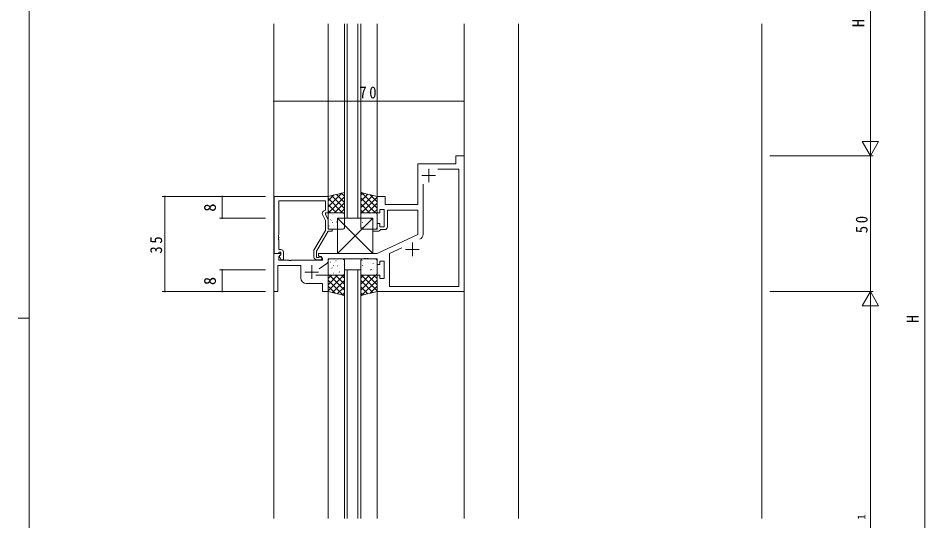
# Model space of a CAD drawing. Units: millimetres, scale not verified. Extents: x -594 to 539, y -420 to 386.
# Drawn here: x -594 to -260.5, y -67.5 to 117.4 of the extents above; entities that cross this region are included whole.
import ezdxf
from ezdxf.enums import TextEntityAlignment as Align

# ---------------------------------------------------------------- set-up
doc = ezdxf.new("R2010")
doc.units = ezdxf.units.MM
doc.header["$LTSCALE"] = 2
for name, color, linetype, lineweight in [('0-1_YKK_ZWAK', 7, 'Continuous', 9), ('0-3_YKK_11', 7, 'Continuous', 9), ('0-4_YKK_12', 2, 'Continuous', 9), ('0-5_YSS_K', 3, 'Continuous', 9), ('0-6_YKK_13', 4, 'Continuous', 9), ('0-7_YKK_D', 6, 'Continuous', 9)]:
    doc.layers.add(name, color=color, linetype=linetype, lineweight=lineweight)
doc.styles.add('ＭＳ ゴシック', font='')
doc.styles.get('ＭＳ ゴシック').set_extended_font_data('MS Gothic')

msp = doc.modelspace()

# ---------------------------------------------------------------- linework, layer by layer
at = {"layer": '0-1_YKK_ZWAK'}
for p, q in [((-590, -368), (-590, 382)), ((-594, 7), (-590, 7))]:
    msp.add_line(p, q, dxfattribs=at)
at = {"layer": '0-3_YKK_11'}
for p, q in [((-433, 66.818), (-430, 66.818)), ((-433, 63.818), (-433, 66.818)), ((-430, 66.818), (-430, 16.818)), ((-447, 63.818), (-433, 63.818)), ((-447, 48.818), (-447, 63.818)), ((-443, 62.018), (-443, 57.018)), ((-439.587, 61.888), (-431.93, 61.888)), ((-439.587, 61.888), (-431.93, 61.888)), ((-431.93, 61.888), (-431.93, 18.748)), ((-445.5, 59.518), (-440.5, 59.518)), ((-445.07, 37.857), (-445.07, 56.278)), ((-499.8, 51.818), (-480, 51.818)), ((-499.8, 30.818), (-499.8, 51.818)), ((-498.17, 50.188), (-498.17, 37.776)), ((-481, 50.188), (-498.17, 50.188)), ((-481, 46.818), (-481, 50.188)), ((-480, 51.818), (-480, 45.818)), ((-462, 51.818), (-459, 51.818)), ((-462, 45.818), (-462, 51.818)), ((-459, 51.818), (-459, 48.818)), ((-481.627, 46.456), (-481, 46.818)), ((-461, 47.018), (-461, 45.818)), ((-459.4, 47.018), (-461, 47.018)), ((-459.4, 40.618), (-459.4, 47.018)), ((-459, 48.818), (-447, 48.818)), ((-458.2, 46.818), (-458.2, 40.618)), ((-447, 46.818), (-458.2, 46.818)), ((-447, 37.812), (-447, 46.818)), ((-481, 42.952), (-482.033, 45.167)), ((-481, 45.818), (-481, 45.318)), ((-480, 45.818), (-481, 45.818)), ((-481, 45.318), (-480, 43.173)), ((-461, 45.818), (-462, 45.818)), ((-481, 39.286), (-481, 42.952)), ((-480, 43.173), (-480, 39.818)), ((-462, 41.818), (-461, 41.818)), ((-462, 39.818), (-462, 41.818)), ((-461, 41.818), (-461, 40.618)), ((-461, 40.618), (-459.4, 40.618)), ((-498.17, 37.776), (-498.29, 37.593)), ((-498.29, 37.593), (-498.29, 37.043)), ((-498.29, 37.043), (-498.17, 36.86)), ((-498.17, 36.776), (-498.29, 36.593)), ((-498.17, 36.86), (-498.17, 36.776)), ((-485.2, 32.011), (-481, 39.286)), ((-480, 39.018), (-484.2, 31.743)), ((-480, 39.818), (-478.5, 39.818)), ((-478.5, 39.018), (-480, 39.018)), ((-478.5, 39.818), (-478.5, 39.018)), ((-463.5, 39.818), (-462, 39.818)), ((-463.5, 39.018), (-463.5, 39.818)), ((-461.3, 39.018), (-463.5, 39.018)), ((-462, 30.818), (-447, 37.812)), ((-461, 39.318), (-461.3, 39.018)), ((-460.7, 39.618), (-461, 39.318)), ((-459.2, 39.618), (-460.7, 39.618)), ((-498.29, 36.593), (-498.29, 36.043)), ((-498.29, 36.043), (-498.17, 35.86)), ((-498.17, 35.86), (-498.17, 32.318)), ((-449, 34.818), (-449, 29.818)), ((-500, 30.818), (-497.524, 30.818)), ((-500, 16.818), (-500, 30.818)), ((-498.47, 30.818), (-499.8, 30.818)), ((-498.17, 31.118), (-498.47, 30.818)), ((-498.17, 32.318), (-497.4, 32.318)), ((-497.97, 31.318), (-498.17, 31.118)), ((-497.364, 30.43), (-498.07, 29.724)), ((-497.974, 29.818), (-497.4, 30.392)), ((-497.4, 31.318), (-497.97, 31.318)), ((-497.524, 30.818), (-497.364, 30.43)), ((-497.4, 30.392), (-497.4, 31.318)), ((-496.4, 31.318), (-496.4, 28.518)), ((-485.2, 29.518), (-485.2, 32.011)), ((-484.2, 31.743), (-484.2, 29.318)), ((-483.5, 30.818), (-462, 30.818)), ((-483.5, 30.018), (-483.5, 30.818)), ((-482, 29.152), (-483.5, 30.018)), ((-457.47, 30.801), (-452.908, 32.928)), ((-457.47, 18.748), (-457.47, 30.801)), ((-451.5, 32.318), (-446.5, 32.318)), ((-498.07, 29.724), (-498.07, 28.318)), ((-498.07, 28.318), (-494.458, 28.318)), ((-497.223, 28.518), (-497.974, 29.818)), ((-496.4, 28.518), (-497.223, 28.518)), ((-494.458, 28.318), (-494.275, 28.198)), ((-494.275, 28.198), (-493.725, 28.198)), ((-493.725, 28.198), (-493.542, 28.318)), ((-493.542, 28.318), (-482, 28.318)), ((-484.2, 29.318), (-483.548, 29.318)), ((-482.8, 28.518), (-484.2, 28.518)), ((-483.548, 29.318), (-483.299, 29.451)), ((-480.426, 27.18), (-483.223, 25.222)), ((-482, 28.318), (-482, 29.152)), ((-480, 28.818), (-480, 27.999)), ((-466.958, 28.818), (-480, 28.818)), ((-466.775, 28.938), (-466.958, 28.818)), ((-466.225, 28.938), (-466.775, 28.938)), ((-466.042, 28.818), (-466.225, 28.938)), ((-465.958, 28.818), (-466.042, 28.818)), ((-465.775, 28.938), (-465.958, 28.818)), ((-465.225, 28.938), (-465.775, 28.938)), ((-465.042, 28.818), (-465.225, 28.938)), ((-462, 28.818), (-465.042, 28.818)), ((-462, 26.818), (-462, 28.818)), ((-461, 26.818), (-462, 26.818)), ((-461, 28.018), (-461, 26.818)), ((-459.4, 28.018), (-461, 28.018)), ((-459.4, 21.618), (-459.4, 28.018)), ((-498.5, 26.388), (-498.5, 16.818)), ((-490, 26.388), (-498.5, 26.388)), ((-490, 21.818), (-490, 26.388)), ((-488.5, 24.018), (-483.5, 24.018)), ((-486, 26.518), (-486, 21.518)), ((-484.53, 22.818), (-480, 22.818)), ((-480, 22.818), (-480, 16.818)), ((-462, 22.818), (-461, 22.818)), ((-462, 16.818), (-462, 22.818)), ((-461, 22.818), (-461, 21.618)), ((-461, 21.618), (-459.4, 21.618)), ((-498.5, 16.818), (-500, 16.818)), ((-482, 19.818), (-488, 19.818)), ((-482, 16.818), (-482, 19.818)), ((-480, 16.818), (-482, 16.818)), ((-430, 16.818), (-462, 16.818)), ((-431.93, 18.748), (-457.47, 18.748))]:
    msp.add_line(p, q, dxfattribs=at)
for centre, radius, start, end in [((-481.127, 45.59), 1, 120.00002, 205.00002), ((-459.2, 40.618), 1, 270, 359.99998), ((-447.07, 37.857), 2, 295.00002, 0.00002), ((-497.4, 31.318), 1, 0, 89.99998), ((-484.2, 29.518), 1, 180, 269.99998), ((-482.8, 29.118), 0.6, 270.00002, 146.25102), ((-481, 27.999), 1, 304.99997, 359.99997), ((-488, 21.818), 2, 180, 269.99998)]:
    msp.add_arc(centre, radius, start, end, dxfattribs=at)
at = {"layer": '0-4_YKK_12'}
for p, q in [((-500, -66.682), (-500, 115.318)), ((-480, 51.818), (-480, 115.318)), ((-474, 43.819), (-474, 115.318)), ((-473, 43.819), (-473, 115.318)), ((-469, 43.819), (-469, 115.318)), ((-468, 43.819), (-468, 115.318)), ((-462, 51.818), (-462, 115.318)), ((-430, -66.682), (-430, 115.318)), ((-410, -66.682), (-410, 115.318)), ((-433, 66.819), (-433, 63.819)), ((-430, 66.819), (-433, 66.819)), ((-447, 63.819), (-447, 48.819)), ((-433, 63.819), (-447, 63.819)), ((-447, 48.819), (-447.3, 48.819)), ((-474, 43.819), (-468, 43.819)), ((-474, 24.819), (-474, -66.682)), ((-468, 24.819), (-474, 24.819)), ((-473, 24.819), (-473, -66.682)), ((-469, 24.819), (-469, -66.682)), ((-468.005, -66.682), (-468, 24.819)), ((-480, 16.818), (-480, -66.682)), ((-462, 16.818), (-462, -66.682))]:
    msp.add_line(p, q, dxfattribs=at)
at = {"layer": '0-5_YSS_K'}
msp.add_line((-320.5, -66.682), (-320.5, 115.318), dxfattribs=at)
at = {"layer": '0-6_YKK_13'}
for p, q in [((-474, 53.319), (-480, 51.819)), ((-474.863, 53.103), (-480, 47.965)), ((-477.856, 52.355), (-480, 50.211)), ((-480, 51.819), (-480, 45.819)), ((-480, 51.153), (-474.666, 45.819)), ((-474, 51.72), (-479.902, 45.819)), ((-478.736, 52.134), (-474, 47.398)), ((-476.94, 52.583), (-474, 49.643)), ((-475.144, 53.032), (-474, 51.888)), ((-474, 45.819), (-474, 53.319)), ((-468, 45.819), (-468, 53.319)), ((-468, 53.319), (-462, 51.819)), ((-467.176, 53.112), (-468, 52.288)), ((-465.38, 52.663), (-468, 50.043)), ((-463.584, 52.214), (-468, 47.798)), ((-468, 51.32), (-462.498, 45.819)), ((-462, 51.553), (-467.734, 45.819)), ((-467.671, 53.236), (-462, 47.565)), ((-464.677, 52.488), (-462, 49.811)), ((-462, 51.819), (-462, 45.819)), ((-480, 48.908), (-476.911, 45.819)), ((-474, 49.475), (-477.657, 45.819)), ((-474, 47.23), (-475.412, 45.819)), ((-468, 49.075), (-464.743, 45.819)), ((-468, 46.83), (-466.988, 45.819)), ((-462, 49.308), (-465.489, 45.819)), ((-462, 47.063), (-463.244, 45.819)), ((-480, 46.663), (-479.156, 45.819)), ((-480, 45.819), (-474, 45.819)), ((-480, 40.319), (-480, 45.319)), ((-479.5, 45.819), (-474.5, 45.819)), ((-478.367, 45.028), (-478.323, 45.052)), ((-477.84, 45.351), (-477.833, 45.358)), ((-463.5, 43.819), (-476.5, 30.819)), ((-463.5, 43.819), (-476.5, 43.819)), ((-476.291, 44.596), (-476.247, 44.62)), ((-474.266, 43.862), (-474.222, 43.886)), ((-474, 45.319), (-474, 40.319)), ((-462, 45.819), (-468, 45.819)), ((-468, 40.319), (-468, 45.319)), ((-467.5, 45.819), (-462.5, 45.819)), ((-467.192, 43.741), (-467.185, 43.734)), ((-466.765, 45.198), (-466.722, 45.174)), ((-465.373, 45.724), (-465.366, 45.716)), ((-464.689, 45.63), (-464.645, 45.606)), ((-464.474, 43.851), (-464.428, 43.763)), ((-464.098, 43.74), (-464.054, 43.716)), ((-463.5, 30.819), (-463.5, 43.819)), ((-463.431, 43.556), (-463.425, 43.549)), ((-462.021, 44.173), (-462, 44.161)), ((-462, 45.319), (-462, 40.319)), ((-479.815, 43.146), (-479.808, 43.153)), ((-479.602, 40.947), (-479.558, 40.971)), ((-478.958, 43.139), (-478.915, 43.163)), ((-478.402, 42.152), (-478.355, 42.241)), ((-477.996, 41.163), (-477.989, 41.171)), ((-477.525, 40.515), (-477.481, 40.539)), ((-476.934, 42.404), (-476.89, 42.428)), ((-476.054, 43.331), (-476.047, 43.338)), ((-474.857, 41.972), (-474.813, 41.996)), ((-474.001, 41.609), (-474, 41.61)), ((-467.556, 40.382), (-467.512, 40.358)), ((-467.364, 42.327), (-467.317, 42.239)), ((-466.122, 43.006), (-466.078, 42.982)), ((-465.531, 41.116), (-465.487, 41.092)), ((-465.217, 41.536), (-465.211, 41.529)), ((-463.455, 41.549), (-463.411, 41.525)), ((-474.5, 39.819), (-479.5, 39.819)), ((-462.5, 39.819), (-467.5, 39.819)), ((-476.5, 30.819), (-463.5, 30.819)), ((-480, 28.319), (-480, 23.319)), ((-474.5, 28.819), (-479.5, 28.819)), ((-479.202, 27.69), (-479.158, 27.666)), ((-477.596, 27.474), (-477.589, 27.466)), ((-477.125, 28.122), (-477.081, 28.099)), ((-474, 23.319), (-474, 28.319)), ((-468, 28.319), (-468, 23.319)), ((-467.556, 28.255), (-467.512, 28.279)), ((-462.5, 28.819), (-467.5, 28.819)), ((-465.531, 27.521), (-465.487, 27.545)), ((-465.217, 27.101), (-465.211, 27.108)), ((-463.455, 27.088), (-463.411, 27.112)), ((-462, 23.319), (-462, 28.319)), ((-479.415, 25.491), (-479.408, 25.484)), ((-478.559, 25.498), (-478.515, 25.475)), ((-478.002, 26.485), (-477.955, 26.396)), ((-477.967, 23.609), (-477.923, 23.585)), ((-476.534, 26.233), (-476.49, 26.209)), ((-475.891, 24.041), (-475.847, 24.017)), ((-475.654, 25.306), (-475.647, 25.299)), ((-474.457, 26.665), (-474.413, 26.641)), ((-467.364, 26.31), (-467.317, 26.399)), ((-467.192, 24.896), (-467.185, 24.903)), ((-466.765, 23.439), (-466.722, 23.463)), ((-466.122, 25.631), (-466.078, 25.655)), ((-464.474, 24.786), (-464.428, 24.874)), ((-464.098, 24.897), (-464.054, 24.921)), ((-463.431, 25.081), (-463.425, 25.088)), ((-462.021, 24.464), (-462, 24.476)), ((-480, 22.819), (-474, 22.819)), ((-480, 16.819), (-480, 22.819)), ((-480, 17.084), (-474.266, 22.819)), ((-480, 19.329), (-476.511, 22.819)), ((-480, 21.574), (-478.756, 22.819)), ((-474.329, 15.401), (-480, 21.072)), ((-474, 17.317), (-479.502, 22.819)), ((-479.5, 22.819), (-474.5, 22.819)), ((-478.416, 16.423), (-474, 20.839)), ((-477.44, 23.286), (-477.433, 23.279)), ((-474, 19.562), (-477.257, 22.819)), ((-474, 21.807), (-475.012, 22.819)), ((-474, 22.819), (-474, 15.319)), ((-468, 22.819), (-468, 15.319)), ((-462, 22.819), (-468, 22.819)), ((-468, 17.317), (-462.498, 22.819)), ((-468, 19.562), (-464.743, 22.819)), ((-468, 21.807), (-466.988, 22.819)), ((-463.584, 16.423), (-468, 20.839)), ((-462, 17.084), (-467.734, 22.819)), ((-467.671, 15.401), (-462, 21.072)), ((-467.5, 22.819), (-462.5, 22.819)), ((-462, 19.329), (-465.489, 22.819)), ((-465.373, 22.913), (-465.366, 22.921)), ((-464.689, 23.007), (-464.645, 23.031)), ((-462, 21.574), (-463.244, 22.819)), ((-462, 16.819), (-462, 22.819)), ((-477.323, 16.149), (-480, 18.827)), ((-474, 15.319), (-480, 16.819)), ((-476.62, 15.974), (-474, 18.594)), ((-465.38, 15.974), (-468, 18.594)), ((-468, 15.319), (-462, 16.819)), ((-464.677, 16.149), (-462, 18.827)), ((-474.824, 15.525), (-474, 16.349)), ((-467.176, 15.525), (-468, 16.349))]:
    msp.add_line(p, q, dxfattribs=at)
msp.add_lwpolyline([(-463.5, 30.819), (-476.5, 43.819), (-476.5, 30.819)], dxfattribs=at)
for centre, start, end in [((-479.5, 45.319), 90, 180), ((-474.5, 45.319), 0, 90), ((-467.5, 45.319), 90, 180), ((-462.5, 45.319), 0, 90), ((-479.5, 40.319), 180, 270), ((-474.5, 40.319), 270, 0), ((-467.5, 40.319), 180, 270), ((-462.5, 40.319), 270, 0), ((-479.5, 28.319), 90, 180), ((-474.5, 28.319), 0, 90), ((-467.5, 28.319), 90, 180), ((-462.5, 28.319), 0, 90), ((-479.5, 23.319), 180, 270), ((-474.5, 23.319), 270, 0), ((-467.5, 23.319), 180, 270), ((-462.5, 23.319), 270, 0)]:
    msp.add_arc(centre, 0.5, start, end, dxfattribs=at)
at = {"layer": '0-7_YKK_D'}
for p, q in [((-280.5, 72.819), (-280.5, 160.819)), ((-260.5, -146.182), (-260.5, 159.819)), ((-500, 68.819), (-500, 87.819)), ((-430, 86.819), (-500, 86.819)), ((-430, 68.819), (-430, 87.819)), ((-280.5, 66.819), (-280.5, 77.211)), ((-277.5, 72.015), (-283.5, 72.015)), ((-280.5, 66.819), (-283.5, 72.015)), ((-280.5, 66.819), (-277.5, 72.015)), ((-317.5, 66.819), (-279.5, 66.819)), ((-317.5, 66.819), (-279.5, 66.819)), ((-280.5, 66.819), (-280.5, 16.819)), ((-503, 51.819), (-541, 51.819)), ((-540, 51.819), (-540, 16.819)), ((-503, 51.818), (-519.963, 51.818)), ((-518.963, 51.818), (-518.963, 43.819)), ((-503, 43.819), (-519.963, 43.819)), ((-503, 24.819), (-519.963, 24.819)), ((-518.963, 16.818), (-518.963, 24.819)), ((-503, 16.819), (-541, 16.819)), ((-503, 16.818), (-519.963, 16.818)), ((-317.5, 16.819), (-279.5, 16.819)), ((-317.5, 16.819), (-279.5, 16.819)), ((-280.5, 16.819), (-283.5, 11.622)), ((-280.5, 16.819), (-280.5, 6.426)), ((-280.5, 16.819), (-277.5, 11.622)), ((-283.5, 11.622), (-277.5, 11.622)), ((-280.5, 10.819), (-280.5, -147.182))]:
    msp.add_line(p, q, dxfattribs=at)
for centre, start, end in [((-500, 86.819), 0, 180), ((-500, 86.819), 180, 0), ((-430, 86.819), 0, 180), ((-430, 86.819), 180, 0), ((-540, 51.819), 90, 270), ((-540, 51.819), 270, 90), ((-518.963, 51.818), 90, 270), ((-518.963, 51.818), 270, 90), ((-518.963, 43.819), 90, 270), ((-518.963, 43.819), 270, 90), ((-518.963, 24.819), 90, 270), ((-518.963, 24.819), 270, 90), ((-540, 16.819), 90, 270), ((-540, 16.819), 270, 90), ((-518.963, 16.818), 90, 270), ((-518.963, 16.818), 270, 90)]:
    msp.add_arc(centre, 0.106, start, end, dxfattribs=at)

# ---------------------------------------------------------------- texts
at = {"layer": '0-7_YKK_D', "color": 7, "style": 'ＭＳ ゴシック'}
for s, p in [('H', (-281.5, 114.099)), ('8', (-519.963, 46.218)), ('8', (-519.963, 19.218)), ('H', (-261.5, 5.218))]:
    msp.add_text(s, height=4.399, rotation=90, dxfattribs=at).set_placement(p, align=Align.BOTTOM_LEFT)
at = {"layer": '0-7_YKK_D', "color": 4, "style": 'ＭＳ ゴシック'}
msp.add_text('1', height=2.933, rotation=90, dxfattribs=at).set_placement((-281.5, -67.062), align=Align.BOTTOM_LEFT)
at = {"layer": '0-7_YKK_D', "color": 7, "insert": (-468.52, 87.819), "char_height": 4.399, "attachment_point": 7, "style": 'ＭＳ ゴシック'}
msp.add_mtext('\\T1.36;\\W0.9;70', dxfattribs=at)
at = {"layer": '0-7_YKK_D', "color": 7, "char_height": 4.399, "attachment_point": 7, "rotation": 90, "style": 'ＭＳ ゴシック'}
for s, insert in [('\\T1.36;\\W0.9;50', (-281.5, 38.299)), ('\\T1.36;\\W0.9;35', (-541, 30.799))]:
    msp.add_mtext(s, dxfattribs=dict(at, insert=insert))

doc.saveas('drawing.dxf')
